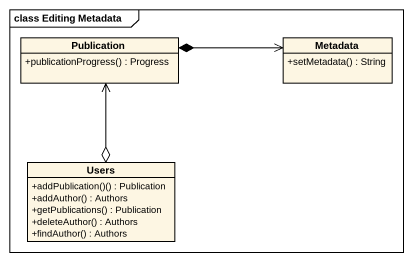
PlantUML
@startuml
mainframe class Editing Metadata
hide circle
hide empty members
skinparam classAttributeIconSize 0
class Publication {
  +publicationProgress() : Progress
}
class Metadata {
  +setMetadata() : String
}
class Users {
  +addPublication()() : Publication
  +addAuthor() : Authors
  +getPublications() : Publication
  +deleteAuthor() : Authors
  +findAuthor() : Authors
}
Publication *-right-> Metadata
Users o-up-> Publication
@enduml
